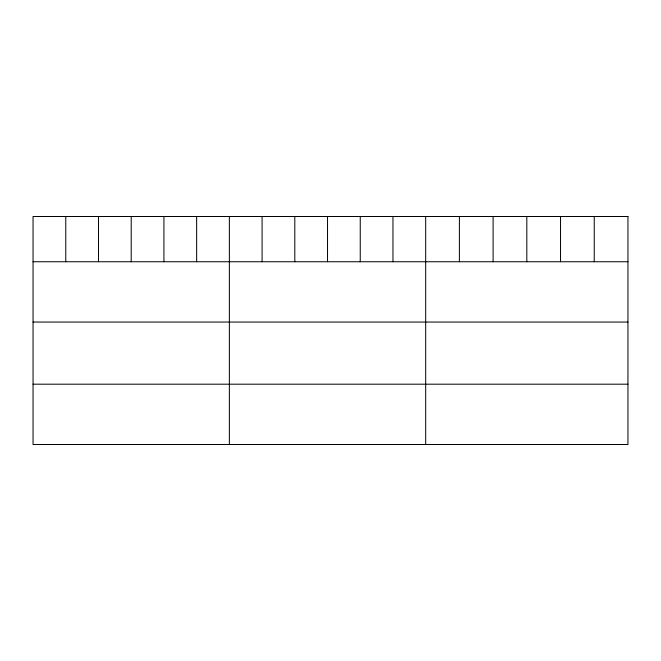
<?xml version="1.0" encoding="UTF-8"?>
<svg xmlns="http://www.w3.org/2000/svg" width="661" height="661" viewBox="0 0 661 661"><rect width="100%" height="100%" fill="white"/><g stroke="black" fill="none" stroke-linecap="round" stroke-linejoin="round"><path stroke-width="0.99" d="M33.05 261.748L627.95 261.748M33.05 322.056L627.95 322.056M33.05 384.19L627.95 384.19M594.239 216.502L594.239 261.748M560.528 216.502L560.528 261.748M526.817 216.502L526.817 261.748M493.106 216.502L493.106 261.748M459.395 216.502L459.395 261.748M425.684 216.502L425.684 444.498M392.965 216.502L392.965 261.748M360.245 216.502L360.245 261.748M327.526 216.502L327.526 261.748M294.806 216.502L294.806 261.748M262.087 216.502L262.087 261.748M229.367 216.502L229.367 444.498M196.648 216.502L196.648 261.748M163.928 216.502L163.928 261.748M131.209 216.502L131.209 261.748M98.489 216.502L98.489 261.748M65.769 216.502L65.769 261.748M627.95 216.502L33.05 216.502L33.05 444.498L627.95 444.498L627.95 216.502"/></g></svg>
